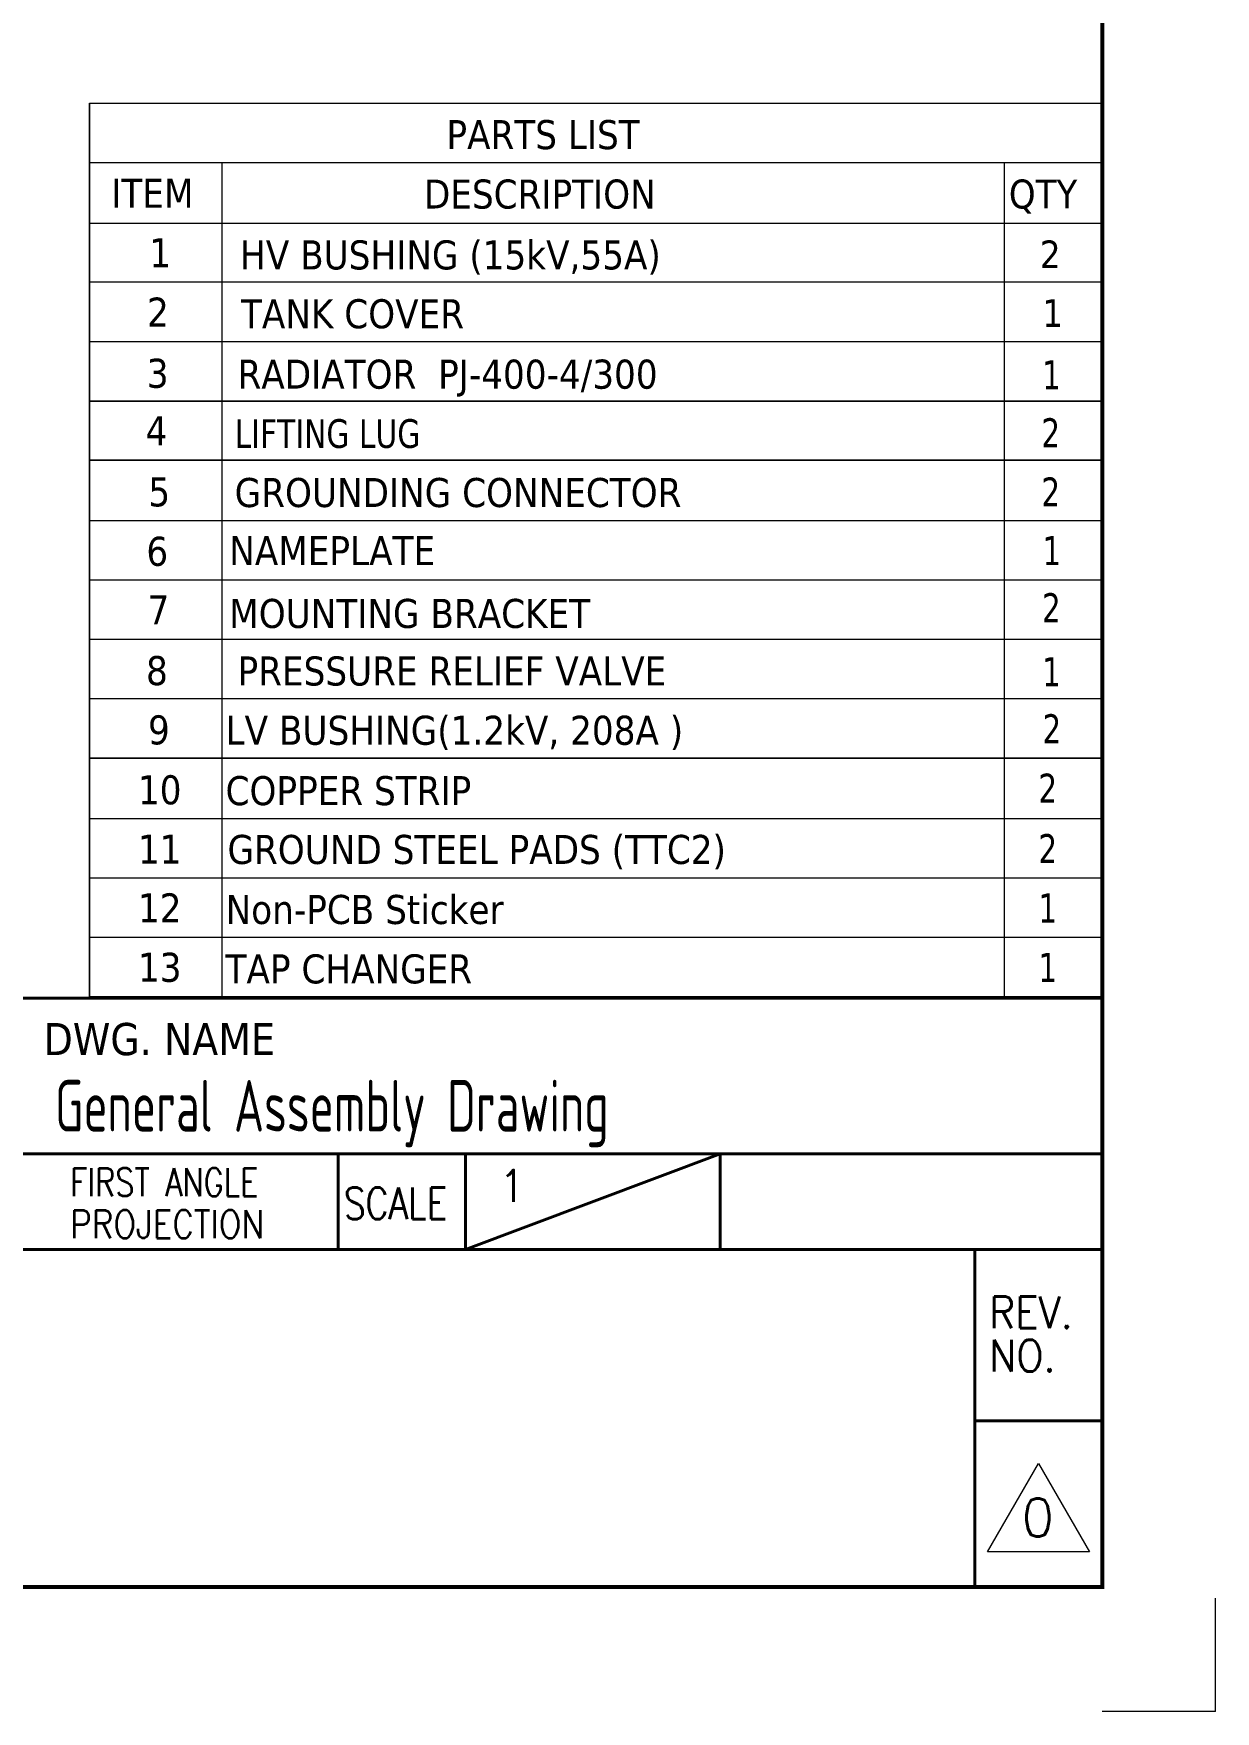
# Model space of a CAD drawing. Header units: millimetres. Extents: x 104833 to 218395, y -330386 to -125668.
# Drawn here: x 109815 to 111464, y -130357 to -128017 of the extents above; entities that cross this region are included whole.
import ezdxf

# ---------------------------------------------------------------- set-up
doc = ezdxf.new("R2010")
doc.units = ezdxf.units.MM
doc.header["$LTSCALE"] = 13
doc.layers.add('1', color=4, linetype='Continuous')
doc.layers.add('2', color=3, linetype='Continuous')
doc.layers.add('paper', color=254, linetype='Continuous', plot=False)
doc.layers.add('铁心', color=3, linetype='Continuous', lineweight=0)
doc.styles.add('ROMANS', font='romans.shx', dxfattribs={"bigfont": 'whgtxt.shx'})
doc.styles.get("Standard").update_dxf_attribs({"font": 'gbenor.shx', "bigfont": 'gbcbig.shx'})
doc.styles.add('Tahoma$001', font='tahoma.ttf', dxfattribs={"height": 2.159784})
doc.styles.add('Tahoma_txtstyle_28.93_0_0', font='tahoma.ttf')
doc.styles.add('Tahoma_txtstyle_30.40_0_0', font='tahoma.ttf')

msp = doc.modelspace()

# ---------------------------------------------------------------- linework, layer by layer
at = {"layer": '1', "color": 0, "lineweight": 40}
for p, q in [((108641.53, -129362.22), (110034.38, -129362.22)), ((108641.63, -129362.22), (111305.72, -129362.22)), ((105243.44, -129579.29), (111305.72, -129579.29)), ((110240.09, -129579.29), (110240.09, -129712.5)), ((110772.9, -129579.29), (110417.69, -129712.5)), ((110417.69, -129579.29), (110417.69, -129712.5)), ((110772.9, -129579.29), (110772.9, -129712.5)), ((109796.07, -129712.5), (111305.72, -129712.5)), ((111128.12, -129712.5), (111128.12, -130183.15)), ((111128.12, -129951.69), (111305.72, -129951.69))]:
    msp.add_line(p, q, dxfattribs=at)
at = {"layer": '1', "color": 0, "lineweight": 40, "const_width": 5.53}
msp.add_lwpolyline([(105243.44, -130183.15), (111305.72, -130183.15), (111305.72, -125825.89), (105243.44, -125825.89), (105243.44, -130183.15)], dxfattribs=at)
at = {"layer": '2', "lineweight": 13}
for p, q in [((111145.88, -130134.29), (111216.92, -130011.24)), ((111216.92, -130011.24), (111287.96, -130134.29)), ((111287.96, -130134.29), (111145.88, -130134.29))]:
    msp.add_line(p, q, dxfattribs=at)
at = {"layer": 'paper', "lineweight": 13}
for q in [(111463.59, -130198.94), (111305.72, -130356.81)]:
    msp.add_line((111463.59, -130356.81), q, dxfattribs=at)
at = {"layer": '铁心', "lineweight": 13}
for points in [[(109893.12, -129360.5), (109893.12, -128113.97)], [(109893.12, -128113.97), (111305.72, -128113.97), (111305.72, -128196.82)], [(109893.12, -128113.97), (109893.12, -128196.82), (109893.12, -128196.82)], [(109893.12, -128196.82), (111305.72, -128196.82), (111305.72, -128281.39)], [(109893.12, -128196.82), (109893.12, -128281.39), (111305.72, -128281.39)], [(110077.73, -128196.82), (110077.73, -128281.39), (110077.73, -128281.39)], [(111168.81, -128196.82), (111168.81, -129360.5)], [(109893.12, -129027.72), (111305.72, -129027.72), (111305.72, -128281.39)], [(109893.12, -128281.39), (109893.12, -129027.72)], [(110077.73, -128281.39), (110077.73, -129027.72)], [(111305.72, -128363.89), (109893.12, -128363.89), (109893.12, -128363.89)], [(111305.72, -128446.74), (109893.12, -128446.74), (109893.12, -128446.74)], [(109893.12, -128529.59), (111305.72, -128529.59), (111305.72, -128612.1)], [(109893.12, -128529.59), (109893.12, -128612.1), (111305.72, -128612.1)], [(111305.72, -128529.59), (109893.12, -128529.59), (109893.12, -128529.59)], [(109893.12, -129194.8), (109893.12, -128529.59), (109893.12, -128529.59)], [(110077.73, -128529.59), (110077.73, -128612.1), (110077.73, -128612.1)], [(109893.12, -128612.1), (109893.12, -129360.5)], [(111305.72, -128612.1), (109893.12, -128612.1), (109893.12, -128612.1)], [(110077.73, -128612.1), (110077.73, -129360.5)], [(111305.72, -128696.67), (109893.12, -128696.67), (109893.12, -128696.67)], [(111305.72, -128696.67), (109893.12, -128696.67), (109893.12, -128696.67)], [(111305.72, -129277.65), (111305.72, -128694.95)], [(111305.72, -128779.52), (109893.12, -128779.52), (109893.12, -128779.52)], [(111305.72, -128779.52), (109893.12, -128779.52), (109893.12, -128779.52)], [(111305.72, -128862.02), (109893.12, -128862.02), (109893.12, -128862.02)], [(111305.72, -128862.02), (109893.12, -128862.02)], [(111305.72, -128944.87), (109893.12, -128944.87), (109893.12, -128944.87)], [(111305.72, -128944.87), (109893.12, -128944.87), (109893.12, -128944.87)], [(111305.72, -129027.72), (109893.12, -129027.72), (109893.12, -129027.72)], [(111305.72, -129111.95), (109893.12, -129111.95), (109893.12, -129111.95)], [(111305.72, -129194.8), (109893.12, -129194.8), (109893.12, -129194.8)], [(111305.72, -129277.65), (109893.12, -129277.65), (109893.12, -129277.65)], [(111305.72, -129360.5), (109893.12, -129360.5), (109893.12, -129360.5)]]:
    msp.add_lwpolyline(points, dxfattribs=at)

# ---------------------------------------------------------------- texts
at = {"layer": '1', "color": 4, "lineweight": 13, "width": 0.76}
msp.add_text('General Assembly Drawing', height=72, dxfattribs=at).set_placement((109845.26, -129548.22))
at = {"layer": '2', "lineweight": 13, "style": 'ROMANS'}
for s, height, width, p in [('FIRST ANGLE', 39.0733, 0.8, (109866.17, -129638.24)), ('SCALE', 44.402, 0.8, (110247.94, -129670.44)), ('PROJECTION', 39.073, 0.86, (109866.17, -129696.8)), ('REV.', 44.402, 0.9, (111148.31, -129822.39)), ('NO.', 44.402, 0.9, (111148.31, -129882.95))]:
    msp.add_text(s, height=height, dxfattribs=dict(at, width=width)).set_placement(p)
msp.add_text('1', height=44.4, dxfattribs=at).set_placement((110463.83, -129646.11))
at = {"layer": '2', "color": 4, "lineweight": 13, "style": 'ROMANS'}
msp.add_text('0', height=53.28, dxfattribs=at).set_placement((111193.06, -130112.97))
at = {"layer": '铁心', "lineweight": 13}
for s, height, style, p in [('PARTS LIST', 40.487, 'Tahoma_txtstyle_30.40_0_0', (110391.1, -128178.25)), ('ITEM', 40.487, 'Tahoma_txtstyle_30.40_0_0', (109923.72, -128260.07)), ('DESCRIPTION', 40.487, 'Tahoma_txtstyle_30.40_0_0', (110359.76, -128261.1)), ('QTY', 40.309, 'Tahoma$001', (111175.43, -128260.92)), ('1', 40.49, 'Tahoma_txtstyle_30.40_0_0', (109976.66, -128342.92)), (' HV BUSHING (15kV,55A)', 40.487, 'Tahoma_txtstyle_30.40_0_0', (110088.13, -128345.97)), ('2', 38.52, 'Tahoma_txtstyle_28.93_0_0', (111218.74, -128344.13)), ('2', 40.49, 'Tahoma_txtstyle_30.40_0_0', (109973.57, -128425.77)), ('TANK COVER', 40.487, 'Tahoma_txtstyle_30.40_0_0', (110104.57, -128428.01)), ('1', 38.52, 'Tahoma$001', (111222.18, -128426.12)), ('3', 40.49, 'Tahoma_txtstyle_30.40_0_0', (109973.22, -128511.03)), ('RADIATOR  PJ-400-4/300', 40.487, 'Tahoma_txtstyle_30.40_0_0', (110099.76, -128512.26)), ('4', 40.49, 'Tahoma_txtstyle_30.40_0_0', (109971.5, -128591.13)), ('5', 40.49, 'Tahoma_txtstyle_30.40_0_0', (109975.4, -128676.39)), ('GROUNDING CONNECTOR', 40.487, 'Tahoma_txtstyle_30.40_0_0', (110095.74, -128677.31)), ('6', 40.49, 'Tahoma_txtstyle_30.40_0_0', (109972.6, -128759.24)), ('NAMEPLATE', 40.487, 'Tahoma_txtstyle_30.40_0_0', (110088.13, -128758.38)), ('7', 40.49, 'Tahoma_txtstyle_30.40_0_0', (109974.34, -128841.05)), ('MOUNTING BRACKET', 40.487, 'Tahoma_txtstyle_30.40_0_0', (110088.13, -128845.91)), ('8', 40.49, 'Tahoma_txtstyle_30.40_0_0', (109972.18, -128925.62)), ('PRESSURE RELIEF VALVE', 40.487, 'Tahoma_txtstyle_30.40_0_0', (110099.76, -128926.16)), ('9', 40.49, 'Tahoma_txtstyle_30.40_0_0', (109974.94, -129008.3)), ('LV BUSHING(1.2kV, 208A )', 40.487, 'Tahoma_txtstyle_30.40_0_0', (110083.07, -129008.81)), ('10', 40.487, 'Tahoma_txtstyle_30.40_0_0', (109960.85, -129091.84)), ('COPPER STRIP', 40.487, 'Tahoma_txtstyle_30.40_0_0', (110083.07, -129093.03)), ('11', 40.487, 'Tahoma_txtstyle_30.40_0_0', (109960.85, -129174.69)), ('GROUND STEEL PADS (TTC2)', 40.487, 'Tahoma_txtstyle_30.40_0_0', (110085.72, -129175.03)), ('12', 40.487, 'Tahoma_txtstyle_30.40_0_0', (109960.85, -129256.51)), ('Non-PCB Sticker', 40.487, 'Tahoma_txtstyle_30.40_0_0', (110083.07, -129258.73)), ('13', 40.487, 'Tahoma_txtstyle_30.40_0_0', (109960.85, -129339.36)), ('TAP CHANGER ', 40.487, 'Tahoma_txtstyle_30.40_0_0', (110083.07, -129341.58)), ('DWG. NAME', 44.861, 'Tahoma_txtstyle_30.40_0_0', (109829.31, -129441.63))]:
    msp.add_text(s, height=height, dxfattribs=dict(at, style=style)).set_placement(p)
at = {"layer": '铁心', "lineweight": 13, "style": 'Tahoma_txtstyle_30.40_0_0'}
for s, height, width, p in [('1', 40.49, 0.85, (111222.03, -128513.29)), ('LIFTING LUG', 40, 0.88, (110095.74, -128594.81)), ('2', 40.49, 0.85, (111221.02, -128593.99)), ('2', 40.49, 0.85, (111221.02, -128676.5)), ('1', 40.49, 0.85, (111222.52, -128758.38)), ('2', 40.49, 0.85, (111221.87, -128837.91)), ('1', 40.49, 0.85, (111222.03, -128927.19)), ('2', 40.49, 0.85, (111222.52, -129006.75)), ('2', 40.49, 0.85, (111216.87, -129089.6)), ('2', 40.49, 0.85, (111216.87, -129173.83)), ('1', 40.49, 0.85, (111216.87, -129256.68)), ('1', 40.49, 0.85, (111216.87, -129339.53))]:
    msp.add_text(s, height=height, dxfattribs=dict(at, width=width)).set_placement(p)

doc.saveas('drawing.dxf')
